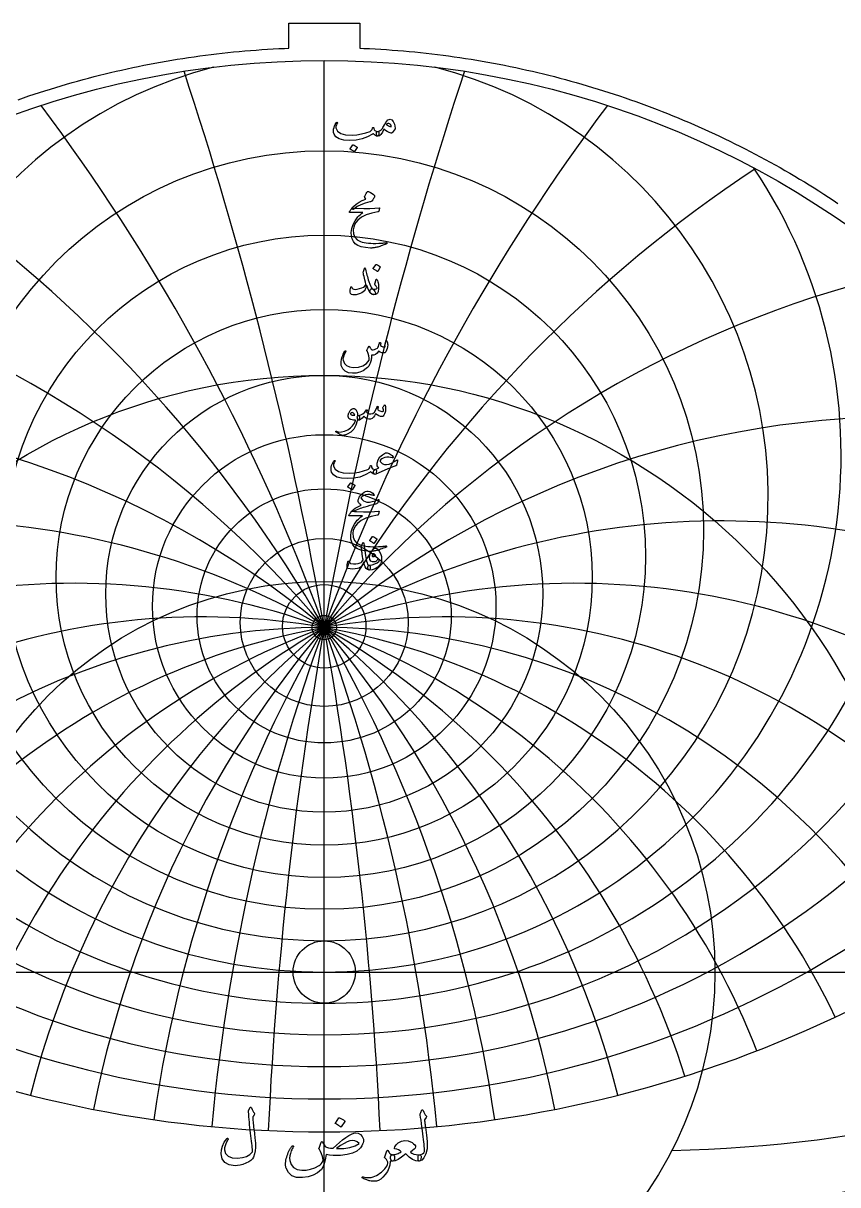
# Model space of a CAD drawing. Header units: millimetres. Extents: x -62 to 62, y -62 to 63.
# Drawn here: x -20.1 to 34.2, y -14.2 to 63.2 of the extents above; entities that cross this region are included whole.
import ezdxf

# ---------------------------------------------------------------- set-up
doc = ezdxf.new("R2010")
doc.units = ezdxf.units.MM
for name, color, linetype in [('CUT_INNER', 6, 'Continuous'), ('CUT_OUTER', 1, 'Continuous'), ('ENGRAVE', 7, 'Continuous'), ('ENGRAVE_FINE', 8, 'Continuous'), ('TEXT', 5, 'Continuous')]:
    doc.layers.add(name, color=color, linetype=linetype)

msp = doc.modelspace()

# ---------------------------------------------------------------- linework, layer by layer
at = {"layer": 'CUT_INNER'}
msp.add_circle((0, 0), 2.075, dxfattribs=at)
at = {"layer": 'CUT_OUTER'}
msp.add_lwpolyline([(-20.4003, 58.1372), (-20.0432, 58.2612), (-19.6853, 58.3831), (-19.3267, 58.5028), (-18.9674, 58.6203), (-18.6073, 58.7356), (-18.2466, 58.8486), (-17.8852, 58.9595), (-17.5231, 59.0681), (-17.1603, 59.1745), (-16.7969, 59.2787), (-16.4328, 59.3807), (-16.0682, 59.4804), (-15.7029, 59.5778), (-15.3371, 59.6731), (-14.9706, 59.7661), (-14.6036, 59.8568), (-14.2361, 59.9453), (-13.868, 60.0315), (-13.4994, 60.1154), (-13.1303, 60.1971), (-12.7606, 60.2766), (-12.3906, 60.3537), (-12.02, 60.4286), (-11.649, 60.5012), (-11.2775, 60.5716), (-10.9057, 60.6396), (-10.5334, 60.7054), (-10.1607, 60.7689), (-9.7876, 60.8301), (-9.4142, 60.889), (-9.0404, 60.9456), (-8.6663, 61), (-8.2919, 61.052), (-7.9171, 61.1017), (-7.542, 61.1491), (-7.1667, 61.1943), (-6.7911, 61.2371), (-6.4152, 61.2776), (-6.0391, 61.3158), (-5.6627, 61.3517), (-5.2862, 61.3853), (-4.9094, 61.4166), (-4.5325, 61.4456), (-4.1554, 61.4722), (-3.7781, 61.4966), (-3.4007, 61.5186), (-3.0232, 61.5383), (-2.6455, 61.5557), (-2.3625, 61.567), (-2.3625, 63.2325), (2.3625, 63.2325), (2.3625, 61.567), (2.6455, 61.5557), (3.0232, 61.5383), (3.4007, 61.5186), (3.7781, 61.4966), (4.1554, 61.4722), (4.5325, 61.4456), (4.9094, 61.4166), (5.2862, 61.3853), (5.6627, 61.3517), (6.0391, 61.3158), (6.4152, 61.2776), (6.7911, 61.2371), (7.1667, 61.1943), (7.542, 61.1491), (7.9171, 61.1017), (8.2919, 61.052), (8.6663, 61), (9.0404, 60.9456), (9.4142, 60.889), (9.7876, 60.8301), (10.1607, 60.7689), (10.5334, 60.7054), (10.9057, 60.6396), (11.2775, 60.5716), (11.649, 60.5012), (12.02, 60.4286), (12.3906, 60.3537), (12.7606, 60.2766), (13.1303, 60.1971), (13.4994, 60.1154), (13.868, 60.0315), (14.2361, 59.9453), (14.6036, 59.8568), (14.9706, 59.7661), (15.3371, 59.6731), (15.7029, 59.5778), (16.0682, 59.4804), (16.4328, 59.3807), (16.7969, 59.2787), (17.1603, 59.1745), (17.5231, 59.0681), (17.8852, 58.9595), (18.2466, 58.8486), (18.6073, 58.7356), (18.9674, 58.6203), (19.3267, 58.5028), (19.6853, 58.3831), (20.0432, 58.2612), (20.4003, 58.1372), (20.7566, 58.0109), (21.1122, 57.8824), (21.4669, 57.7518), (21.8209, 57.619), (22.174, 57.484), (22.5263, 57.3469), (22.8778, 57.2076), (23.2284, 57.0661), (23.5781, 56.9225), (23.9269, 56.7768), (24.2748, 56.6289), (24.6218, 56.4789), (24.9679, 56.3267), (25.3131, 56.1725), (25.6573, 56.0161), (26.0005, 55.8576), (26.3427, 55.697), (26.684, 55.5344), (27.0242, 55.3696), (27.3635, 55.2027), (27.7017, 55.0338), (28.0388, 54.8628), (28.3749, 54.6897), (28.71, 54.5146), (29.0439, 54.3374), (29.3768, 54.1581), (29.7085, 53.9769), (30.0392, 53.7936), (30.3687, 53.6082), (30.6971, 53.4209), (31.0243, 53.2315), (31.3503, 53.0402), (31.6752, 52.8468), (31.9988, 52.6515), (32.3213, 52.4541), (32.6425, 52.2548), (32.9625, 52.0535), (33.2813, 51.8503), (33.5988, 51.6451), (33.9151, 51.438), (34.2301, 51.2289)], dxfattribs=at)
at = {"layer": 'ENGRAVE'}
for points in [[(0, -60.75), (0, 60.75)], [(-60.75, 0), (60.75, 0)]]:
    msp.add_lwpolyline(points, dxfattribs=at)
for centre, radius in [((0, 0), 60.75), ((0, 29.4566), 25.277), ((0, 27.7028), 21.4045), ((0, 26.3088), 17.8562), ((0, 0), 39.7663), ((0, 25.2108), 14.5555), ((0, 24.3633), 11.4424), ((0, 23.7335), 8.4686), ((0, 23.2985), 5.5934), ((0, 0), 26.0306), ((0, 23.0432), 2.7813), ((0, 22.9591), 0.81)]:
    msp.add_circle(centre, radius, dxfattribs=at)
for centre, radius, start, end in [((0, 31.6594), 29.5753, 104.436571, 75.563429), ((0, 34.4386), 34.4386, 146.229962, 33.770038), ((0, 37.9809), 40.0649, 167.806282, 12.193718), ((0, 42.5685), 46.7481, 184.422486, 355.577514), ((0, 48.6482), 54.9466, 198.487195, 341.512805), ((0, 56.9678), 65.4203, 210.960954, 329.039046), ((0, -22.9591), 45.9182, 30, 150), ((0, -22.9591), 45.9182, 30, 150), ((0, 68.8773), 79.5326, 222.338487, 317.661513), ((21.3212, 79.5719), 91.4748, 271.151349, 295.481604)]:
    msp.add_arc(centre, radius, start, end, dxfattribs=at)
at = {"layer": 'ENGRAVE_FINE'}
for centre, radius, start, end in [((-260.4149, -22.9591), 264.4322, 2.685823, 18.290137), ((-260.4149, -22.9591), 264.4322, 2.685823, 18.290137), ((260.4149, -22.9591), 264.4322, 161.709863, 177.314177), ((260.4149, -22.9591), 264.4322, 161.709863, 177.314177), ((-126.1592, -22.9591), 134.2558, 5.410047, 36.950622), ((-126.1592, -22.9591), 134.2558, 5.410047, 36.950622), ((126.1592, -22.9591), 134.2558, 143.049378, 174.589953), ((126.1592, -22.9591), 134.2558, 143.049378, 174.589953), ((-79.5326, -22.9591), 91.8364, 8.213211, 56.402398), ((-79.5326, -22.9591), 91.8364, 8.213211, 56.402398), ((79.5326, -22.9591), 91.8364, 123.597602, 171.786789), ((79.5326, -22.9591), 91.8364, 123.597602, 171.786789), ((-54.7232, -22.9591), 71.436, 11.140372, 77.171494), ((-54.7232, -22.9591), 71.436, 11.140372, 77.171494), ((54.7232, -22.9591), 71.436, 102.828506, 168.859628), ((54.7232, -22.9591), 71.436, 102.828506, 168.859628), ((-38.5299, -22.9591), 59.9419, 14.244026, 99.935714), ((-38.5299, -22.9591), 59.9419, 14.244026, 99.935714), ((38.5299, -22.9591), 59.9419, 80.064286, 165.755974), ((38.5299, -22.9591), 59.9419, 80.064286, 165.755974), ((-26.5109, -22.9591), 53.0217, 17.587954, 125.482575), ((-26.5109, -22.9591), 53.0217, 17.587954, 125.482575), ((26.5109, -22.9591), 53.0217, 54.517425, 162.412046), ((26.5109, -22.9591), 53.0217, 54.517425, 162.412046), ((-16.7128, -22.9591), 48.8651, 21.252599, 138.119191), ((-16.7128, -22.9591), 48.8651, 21.252599, 138.119191), ((16.7128, -22.9591), 48.8651, 41.880809, 158.747401), ((16.7128, -22.9591), 48.8651, 41.880809, 158.747401), ((-8.0966, -22.9591), 46.6265, 25.342886, 144.580376), ((-8.0966, -22.9591), 46.6265, 25.342886, 144.580376), ((8.0966, -22.9591), 46.6265, 35.419624, 154.657114), ((8.0966, -22.9591), 46.6265, 35.419624, 154.657114), ((0, 180.323), 198.0281, 252.309853, 287.690147)]:
    msp.add_arc(centre, radius, start, end, dxfattribs=at)
at = {"layer": 'TEXT'}
for points in [[(0.8191, 56.6114), (0.8319, 56.6254), (0.8452, 56.6312), (0.8589, 56.6289), (0.873, 56.6186), (0.8838, 56.6051), (0.8874, 56.5899), (0.8838, 56.5728), (0.873, 56.5539), (0.8182, 56.4691), (0.7832, 56.3905), (0.7679, 56.3182), (0.7724, 56.2522), (0.8849, 56.0352), (1.1039, 55.8839), (1.4292, 55.7981), (1.861, 55.7779), (2.1815, 55.8015), (2.4889, 55.8507), (2.7833, 55.9254), (3.0646, 56.0258), (3.1142, 56.0552), (3.1553, 56.1004), (3.1879, 56.1612), (3.2119, 56.2378), (3.22, 56.2596), (3.2335, 56.2746), (3.2523, 56.2829), (3.2766, 56.2845), (3.2939, 56.2771), (3.3062, 56.262), (3.3136, 56.2394), (3.3161, 56.209), (3.3329, 56.134), (3.3799, 56.0779), (3.4569, 56.0406), (3.564, 56.0222), (3.6026, 56.0137), (3.6287, 55.9917), (3.6421, 55.9562), (3.643, 55.9073), (3.63, 55.8161), (3.6125, 55.751), (3.5905, 55.7119), (3.564, 55.6989), (3.4852, 55.7092), (3.4104, 55.7402), (3.3397, 55.7918), (3.273, 55.8641), (3.2674, 55.8671), (3.2577, 55.865), (3.244, 55.8581), (3.2263, 55.8462), (2.8913, 55.6576), (2.5257, 55.5228), (2.1296, 55.442), (1.703, 55.415), (1.3087, 55.442), (1.0024, 55.5228), (0.7841, 55.6576), (0.6539, 55.8462), (0.6242, 55.9515), (0.6144, 56.059), (0.6242, 56.1689), (0.6539, 56.2809), (0.6938, 56.3851), (0.7347, 56.4749), (0.7765, 56.5504), (0.8191, 56.6114)], [(4.3975, 56.8414), (4.51, 56.8014), (4.6032, 56.6887), (4.6771, 56.5032), (4.7316, 56.245), (4.7337, 56.2263), (4.7325, 56.2099), (4.7283, 56.1958), (4.7209, 56.1839), (4.5233, 55.936), (4.5096, 55.921), (4.4936, 55.9117), (4.4754, 55.9084), (4.455, 55.9108), (4.3207, 55.9567), (4.1945, 56.015), (4.0764, 56.086), (3.9664, 56.1695), (3.8777, 55.9636), (3.7805, 55.8165), (3.6747, 55.7283), (3.5604, 55.6989), (3.5476, 55.7036), (3.5344, 55.7177), (3.5207, 55.7413), (3.5065, 55.7743), (3.4847, 55.8561), (3.4769, 55.9216), (3.4829, 55.971), (3.5029, 56.0043), (3.5146, 56.0121), (3.5281, 56.0177), (3.5433, 56.0211), (3.5604, 56.0222), (3.6421, 56.0361), (3.7221, 56.0743), (3.8002, 56.1367), (3.8766, 56.2234), (3.91, 56.2737), (3.9601, 56.3563), (4.0268, 56.4713), (4.1101, 56.6186), (4.1752, 56.7161), (4.2448, 56.7857), (4.3189, 56.8274), (4.3975, 56.8414)], [(4.1388, 56.4893), (4.2062, 56.4331), (4.2825, 56.3869), (4.3679, 56.3505), (4.4622, 56.324), (4.457, 56.3947), (4.4379, 56.4525), (4.4049, 56.4971), (4.358, 56.5288), (4.3039, 56.5452), (4.2493, 56.5441), (4.1943, 56.5254), (4.1388, 56.4893)], [(1.9077, 55.1204), (1.9122, 55.1249), (1.9185, 55.1276), (1.9266, 55.1285), (1.9365, 55.1276), (2.0063, 55.0993), (2.0721, 55.0648), (2.1339, 55.0239), (2.1916, 54.9767), (2.1972, 54.9695), (2.1997, 54.9624), (2.199, 54.9552), (2.1952, 54.948), (2.0263, 54.6749), (2.02, 54.6684), (2.0119, 54.6669), (2.0021, 54.6702), (1.9904, 54.6785), (1.9803, 54.6857), (1.9643, 54.6965), (1.9426, 54.7109), (1.9149, 54.7288), (1.881, 54.7504), (1.8404, 54.7755), (1.793, 54.8043), (1.7389, 54.8366), (1.7317, 54.842), (1.7281, 54.8474), (1.7281, 54.8528), (1.7317, 54.8582)], [(3.0323, 51.3264), (2.7184, 51.2445), (2.4413, 51.1387), (2.201, 51.0091), (1.9976, 50.8558), (1.9664, 50.8322), (1.9374, 50.8189), (1.9107, 50.816), (1.8862, 50.8234), (1.8577, 50.8573), (1.8619, 50.9052), (1.899, 50.9669), (1.9688, 51.0426), (2.1339, 51.1796), (2.3236, 51.3031), (2.538, 51.4131), (2.7772, 51.5096), (2.7089, 51.6102), (2.6961, 51.6354), (2.6901, 51.6605), (2.6907, 51.6857), (2.6981, 51.7108), (2.7464, 51.8067), (2.7907, 51.886), (2.8309, 51.9486), (2.867, 51.9947), (2.8901, 52.0164), (2.9128, 52.0279), (2.935, 52.029), (2.9568, 52.0198), (3.0832, 51.9484), (3.1895, 51.8815), (3.2755, 51.8191), (3.3413, 51.7611), (3.354, 51.7425), (3.3601, 51.7189), (3.3594, 51.6904), (3.352, 51.6569), (3.3289, 51.6046), (3.2918, 51.5411), (3.2409, 51.4663), (3.176, 51.3803), (3.1589, 51.3675), (3.1293, 51.3543), (3.0871, 51.3406), (3.0323, 51.3264)], [(2.1844, 50.9097), (2.6454, 50.8935), (3.044, 50.8917), (3.3801, 50.9043), (3.6538, 50.9312), (3.6622, 50.9322), (3.6695, 50.9317), (3.6757, 50.9295), (3.6808, 50.9258), (3.6845, 50.9208), (3.6866, 50.9146), (3.6872, 50.9073), (3.6862, 50.8989), (3.6791, 50.8661), (3.6722, 50.836), (3.6656, 50.8086), (3.6592, 50.7839), (3.653, 50.7619), (3.6471, 50.7426), (3.6414, 50.726), (3.6359, 50.7121), (3.6242, 50.6898), (3.6107, 50.6734), (3.5954, 50.6629), (3.5784, 50.6582), (3.1634, 50.5829), (2.8023, 50.4651), (2.4952, 50.3045), (2.2419, 50.1013), (2.1139, 49.9551), (2.0209, 49.8004), (1.963, 49.6372), (1.9401, 49.4654), (1.9621, 49.1957), (2.0497, 48.9759), (2.2028, 48.8059), (2.4215, 48.6858), (2.5349, 48.6494), (2.6595, 48.6193), (2.7954, 48.5955), (2.9425, 48.578), (3.1005, 48.5665), (3.2694, 48.5609), (3.449, 48.5611), (3.6394, 48.5672), (3.7071, 48.571), (3.7737, 48.5753), (3.8392, 48.58), (3.9035, 48.5852), (3.9663, 48.5908), (4.027, 48.5968), (4.0857, 48.6033), (4.1424, 48.6103), (4.1597, 48.6112), (4.1721, 48.6067), (4.1795, 48.5968), (4.182, 48.5816), (4.1806, 48.5638), (4.1766, 48.5501), (4.1698, 48.5405), (4.1604, 48.5349), (4.0589, 48.492), (3.9628, 48.4531), (3.8721, 48.4183), (3.7868, 48.3876), (3.707, 48.3606), (3.6332, 48.3373), (3.5651, 48.3175), (3.5029, 48.3013), (3.4444, 48.2894), (3.3875, 48.2789), (3.3322, 48.2697), (3.2784, 48.2618), (3.2259, 48.2557), (3.1746, 48.2519), (3.1245, 48.2504), (3.0754, 48.251), (2.7404, 48.2771), (2.461, 48.3337), (2.2374, 48.4208), (2.0694, 48.5384), (1.9461, 48.6855), (1.8601, 48.8573), (1.8114, 49.0538), (1.8, 49.275), (1.8352, 49.5494), (1.9194, 49.8157), (2.0526, 50.0739), (2.2347, 50.324), (2.3059, 50.3997), (2.3865, 50.4722), (2.4765, 50.5416), (2.576, 50.6079), (1.7066, 50.6151), (1.6857, 50.624), (1.6769, 50.6402), (1.6803, 50.6636), (1.6958, 50.6941), (1.725, 50.7386), (1.7515, 50.7785), (1.7753, 50.814), (1.7964, 50.845), (1.8148, 50.8713), (1.8305, 50.8926), (1.8435, 50.909), (1.8539, 50.9204), (1.8772, 50.9225), (1.9401, 50.9213), (2.0425, 50.9171), (2.1844, 50.9097)], [(2.7538, 46.8332), (2.7745, 46.739), (2.7969, 46.6432), (2.8212, 46.5459), (2.8472, 46.4469), (2.8751, 46.346), (2.9047, 46.2426), (2.9362, 46.1367), (2.9694, 46.0284), (3.0365, 45.8335), (3.0978, 45.6871), (3.1533, 45.5892), (3.2029, 45.5398), (3.2463, 45.5104), (3.2901, 45.4688), (3.3343, 45.4152), (3.379, 45.3494), (3.4212, 45.2679), (3.4329, 45.2066), (3.414, 45.1655), (3.3646, 45.1446), (3.205, 45.1607), (3.0637, 45.2667), (2.9409, 45.4625), (2.8365, 45.7482), (2.8342, 45.7529), (2.8311, 45.7562), (2.827, 45.7583), (2.8221, 45.7589), (2.8185, 45.7583), (2.8149, 45.7562), (2.8113, 45.7529), (2.8077, 45.7482), (2.7976, 45.7019), (2.7853, 45.653), (2.7707, 45.6013), (2.7538, 45.547), (2.7354, 45.4955), (2.7161, 45.4527), (2.6959, 45.4183), (2.6748, 45.3925), (2.5989, 45.3262), (2.5041, 45.2676), (2.3905, 45.2167), (2.258, 45.1733), (2.1233, 45.1412), (2.0065, 45.1275), (1.9077, 45.1322), (1.8269, 45.1554), (1.7577, 45.2133), (1.7263, 45.3152), (1.7326, 45.4612), (1.7766, 45.6512), (1.7809, 45.6574), (1.7865, 45.6619), (1.7935, 45.6646), (1.8018, 45.6655), (1.8116, 45.6644), (1.8197, 45.661), (1.826, 45.6554), (1.8305, 45.6476), (1.8476, 45.6078), (1.8664, 45.5748), (1.8871, 45.5485), (1.9095, 45.529), (1.9796, 45.503), (2.0748, 45.4967), (2.1952, 45.5101), (2.3407, 45.5434), (2.4958, 45.5932), (2.6164, 45.6494), (2.7024, 45.7118), (2.7538, 45.7805), (2.7624, 45.8501), (2.7484, 45.9691), (2.7121, 46.1375), (2.6532, 46.3553), (2.6249, 46.4701), (2.6083, 46.5628), (2.6034, 46.6335), (2.6101, 46.6823), (2.6784, 46.8763), (2.6858, 46.8967), (2.6937, 46.9113), (2.702, 46.9201), (2.7107, 46.923), (2.7215, 46.9174), (2.7323, 46.9005), (2.7431, 46.8725), (2.7538, 46.8332)], [(3.4472, 47.1421), (3.4517, 47.1466), (3.458, 47.1493), (3.4661, 47.1502), (3.476, 47.1493), (3.5458, 47.121), (3.6116, 47.0865), (3.6734, 47.0456), (3.7311, 46.9984), (3.7367, 46.9912), (3.7391, 46.9841), (3.7385, 46.9769), (3.7347, 46.9697), (3.5658, 46.6966), (3.5595, 46.6901), (3.5514, 46.6886), (3.5415, 46.6919), (3.5299, 46.7002), (3.5198, 46.7074), (3.5038, 46.7182), (3.482, 46.7326), (3.4544, 46.7505), (3.4205, 46.7721), (3.3799, 46.7972), (3.3325, 46.826), (3.2784, 46.8583), (3.2712, 46.8637), (3.2676, 46.8691), (3.2676, 46.8745), (3.2712, 46.8799)], [(3.4796, 45.6727), (3.4585, 45.708), (3.4383, 45.7383), (3.4189, 45.7637), (3.4005, 45.7841), (3.3873, 45.8016), (3.3799, 45.8218), (3.3783, 45.8447), (3.3826, 45.8703), (3.458, 46.1434), (3.4686, 46.1672), (3.4823, 46.1739), (3.4991, 46.1636), (3.5191, 46.1362), (3.5492, 46.078), (3.5748, 46.0077), (3.5959, 45.9253), (3.6125, 45.8308), (3.6222, 45.7401), (3.626, 45.6512), (3.624, 45.564), (3.6161, 45.4787), (3.6033, 45.4044), (3.5865, 45.3395), (3.5656, 45.284), (3.5406, 45.238), (3.5099, 45.2039), (3.4679, 45.1769), (3.4147, 45.1572), (3.3502, 45.1446), (3.2842, 45.1421), (3.2227, 45.1527), (3.1657, 45.1762), (3.1131, 45.2128), (3.0725, 45.2593), (3.0511, 45.3125), (3.0491, 45.3725), (3.0664, 45.4392), (3.094, 45.4937), (3.1266, 45.5281), (3.1641, 45.5423), (3.2065, 45.5362), (3.3044, 45.5126), (3.3898, 45.5101), (3.4625, 45.5288), (3.5227, 45.5685), (3.524, 45.5791), (3.5173, 45.6), (3.5025, 45.6312), (3.4796, 45.6727)], [(4.0993, 42.0357), (4.1056, 42.0514), (4.1137, 42.0627), (4.1236, 42.0694), (4.1352, 42.0716), (4.1503, 42.0699), (4.1631, 42.0645), (4.1736, 42.0555), (4.182, 42.0429), (4.2024, 41.998), (4.217, 41.9423), (4.2257, 41.8758), (4.2287, 41.7986), (4.2208, 41.6724), (4.1972, 41.5525), (4.1579, 41.4389), (4.1029, 41.3315), (4.084, 41.3057), (4.0634, 41.2857), (4.0409, 41.2716), (4.0167, 41.2633), (3.9289, 41.2577), (3.8344, 41.2732), (3.7331, 41.3098), (3.6251, 41.3675), (3.5341, 41.2428), (3.4266, 41.16), (3.3024, 41.1189), (3.1616, 41.1196), (3.157, 41.0438), (3.1504, 40.9709), (3.1417, 40.901), (3.1311, 40.8339), (3.1184, 40.7694), (3.1037, 40.7069), (3.087, 40.6463), (3.0682, 40.5878), (3.0246, 40.4823), (2.9658, 40.3849), (2.8917, 40.2955), (2.8023, 40.2142), (2.5933, 40.075), (2.3721, 39.9771), (2.1388, 39.9205), (1.8934, 39.9052), (1.617, 39.9427), (1.3985, 40.0409), (1.2379, 40.1996), (1.1353, 40.419), (1.1214, 40.498), (1.1191, 40.5914), (1.1286, 40.6992), (1.1497, 40.8214), (1.1836, 40.9552), (1.2314, 41.0944), (1.2932, 41.239), (1.3688, 41.389), (1.3749, 41.3985), (1.3823, 41.4052), (1.3911, 41.4092), (1.4012, 41.4106), (1.4113, 41.4097), (1.42, 41.407), (1.4274, 41.4025), (1.4335, 41.3962), (1.4375, 41.387), (1.4389, 41.3774), (1.4375, 41.3672), (1.4335, 41.3567), (1.3374, 41.1571), (1.2754, 40.9929), (1.2476, 40.8643), (1.2539, 40.7711), (1.3446, 40.5656), (1.4874, 40.4163), (1.6823, 40.3231), (1.9293, 40.2861), (2.2747, 40.3081), (2.567, 40.3956), (2.8064, 40.5488), (2.9928, 40.7675), (2.9921, 40.9116), (2.9685, 41.0639), (2.922, 41.2242), (2.8526, 41.3926), (2.8439, 41.4097), (2.8392, 41.425), (2.8385, 41.4384), (2.8419, 41.4501), (2.8612, 41.4902), (2.8796, 41.5278), (2.8971, 41.5629), (2.9137, 41.5956), (2.9294, 41.6254), (2.9443, 41.6517), (2.9582, 41.6748), (2.9712, 41.6944), (2.9786, 41.7027), (2.9865, 41.7061), (2.9948, 41.7045), (3.0035, 41.698), (3.008, 41.6931), (3.0143, 41.6854), (3.0224, 41.6751), (3.0323, 41.6621), (3.0435, 41.6464), (3.0556, 41.6279), (3.0687, 41.6068), (3.0826, 41.583), (3.1109, 41.5372), (3.1347, 41.504), (3.154, 41.4833), (3.1688, 41.4753), (3.2622, 41.4674), (3.3556, 41.4833), (3.449, 41.5231), (3.5424, 41.5866), (3.5764, 41.6288), (3.6098, 41.698), (3.6428, 41.7941), (3.6754, 41.9172), (3.6785, 41.9288), (3.6844, 41.9387), (3.6929, 41.9468), (3.7041, 41.9531), (3.7147, 41.9571), (3.7248, 41.9585), (3.7344, 41.9571), (3.7436, 41.9531), (3.7573, 41.9306), (3.7625, 41.8884), (3.7591, 41.8264), (3.7472, 41.7447), (3.8198, 41.7002), (3.8972, 41.6711), (3.9796, 41.6571), (4.067, 41.6585), (4.0659, 41.6848), (4.0625, 41.7061), (4.0569, 41.7225), (4.049, 41.7339), (4.04, 41.7447), (4.0346, 41.7555), (4.0329, 41.7663), (4.0346, 41.777)], [(2.2006, 36.7315), (2.1163, 36.4357), (1.9751, 36.1881), (1.7768, 35.9884), (1.5215, 35.8369), (1.4858, 35.8215), (1.4506, 35.8077), (1.4158, 35.7955), (1.3814, 35.7848), (1.3477, 35.7759), (1.3149, 35.7691), (1.2831, 35.7642), (1.2521, 35.7614), (1.1748, 35.7724), (1.0724, 35.8126), (0.9449, 35.882), (0.7922, 35.9806), (0.7758, 35.9947), (0.7662, 36.0084), (0.7632, 36.0217), (0.7671, 36.0345), (0.7756, 36.0444), (0.7868, 36.0489), (0.8007, 36.048), (0.8173, 36.0417), (0.9761, 35.9902), (1.1542, 35.9905), (1.3515, 36.0423), (1.5682, 36.1459), (1.7452, 36.266), (1.8916, 36.4072), (2.0074, 36.5696), (2.0928, 36.753), (2.0921, 36.7595), (2.0901, 36.7647), (2.0867, 36.7685), (2.082, 36.771), (1.9583, 36.7782), (1.853, 36.7925), (1.7661, 36.8141), (1.6976, 36.8428), (1.6446, 36.8873), (1.6113, 36.9488), (1.5979, 37.0274), (1.6042, 37.1231), (1.6062, 37.1358), (1.6087, 37.1487), (1.6116, 37.1618), (1.6149, 37.1752), (1.6188, 37.189), (1.623, 37.2035), (1.6277, 37.2186), (1.6329, 37.2345), (1.6751, 37.3371), (1.7263, 37.4222), (1.7865, 37.4898), (1.8557, 37.5398), (1.9264, 37.5672), (1.9913, 37.5668), (2.0503, 37.5385), (2.1036, 37.4824), (2.15, 37.4042), (2.1853, 37.3135), (2.2093, 37.2102), (2.2221, 37.0943), (2.2292, 37.0945), (2.236, 37.0948), (2.2427, 37.0954), (2.2491, 37.0961), (2.2555, 37.0969), (2.2621, 37.0975), (2.2689, 37.0978), (2.276, 37.0979), (2.3003, 37.0928), (2.3191, 37.0773), (2.3326, 37.0515), (2.3407, 37.0153), (2.344, 36.9756), (2.3434, 36.9354), (2.3387, 36.8947), (2.3299, 36.8536), (2.3184, 36.8175), (2.3056, 36.7917), (2.2915, 36.7762), (2.276, 36.771), (2.2077, 36.771), (2.2073, 36.7645), (2.2059, 36.7557), (2.2037, 36.7447), (2.2006, 36.7315)], [(2.0281, 37.1339), (1.9904, 37.1997), (1.9491, 37.2461), (1.9042, 37.2733), (1.8557, 37.2812), (1.8267, 37.2735), (1.8009, 37.2614), (1.7782, 37.2448), (1.7586, 37.2237), (1.7524, 37.2125), (1.7515, 37.2003), (1.756, 37.1873), (1.7658, 37.1734), (1.8029, 37.1408), (1.8565, 37.1186), (1.9268, 37.1067), (2.0137, 37.1051), (2.0227, 37.1069), (2.0281, 37.1123), (2.0299, 37.1213), (2.0281, 37.1339)], [(4.0149, 37.7949), (4.0227, 37.8003), (4.032, 37.7985), (4.0425, 37.7895), (4.0544, 37.7734), (4.0672, 37.746), (4.0769, 37.7069), (4.0834, 37.6562), (4.0867, 37.5937), (4.0879, 37.5228), (4.084, 37.4536), (4.0753, 37.3863), (4.0616, 37.3207), (4.0216, 37.1931), (3.9772, 37.1015), (3.9282, 37.0458), (3.8748, 37.0261), (3.7484, 37.0335), (3.6314, 37.0665), (3.5238, 37.1251), (3.4257, 37.2093), (3.3583, 37.0766), (3.2784, 36.9731), (3.1859, 36.8988), (3.0808, 36.8536), (2.9705, 36.8437), (2.8589, 36.8716), (2.746, 36.9372), (2.6317, 37.0404), (2.5392, 36.9226), (2.4485, 36.8384), (2.3595, 36.7878), (2.2724, 36.771), (2.2549, 36.7809), (2.2383, 36.8105), (2.2226, 36.8599), (2.2077, 36.9291), (2.2024, 36.9973), (2.2113, 37.0476), (2.2347, 37.08), (2.2724, 37.0943), (2.4381, 37.1318), (2.5832, 37.2048), (2.7076, 37.3133), (2.8113, 37.4572), (2.8169, 37.4651), (2.823, 37.4707), (2.8295, 37.474), (2.8365, 37.4752), (2.845, 37.4743), (2.8526, 37.4716), (2.8594, 37.4671), (2.8652, 37.4608), (2.8686, 37.4415), (2.8607, 37.4087), (2.8416, 37.3624), (2.8113, 37.3027), (2.8511, 37.2567), (2.9128, 37.2228), (2.9966, 37.201), (3.1023, 37.1913), (3.2341, 37.219), (3.3493, 37.309), (3.4479, 37.4615), (3.5299, 37.6764), (3.5339, 37.6874), (3.5389, 37.6952), (3.5447, 37.6999), (3.5514, 37.7015), (3.5615, 37.7006), (3.5703, 37.6979), (3.5777, 37.6934), (3.5838, 37.6871), (3.5883, 37.6782), (3.5909, 37.6692), (3.5918, 37.6602), (3.5909, 37.6512), (3.555, 37.5003), (3.597, 37.463), (3.6475, 37.4303), (3.7066, 37.402), (3.7742, 37.3782), (3.84, 37.3627), (3.89, 37.3593), (3.9244, 37.3681), (3.943, 37.3889), (3.9491, 37.4208), (3.9457, 37.4662), (3.9329, 37.525), (3.9107, 37.5973), (3.9145, 37.6178), (3.9332, 37.6575), (3.9666, 37.7166), (4.0149, 37.7949)], [(0.6611, 34.0799), (0.6739, 34.0938), (0.6871, 34.0997), (0.7008, 34.0974), (0.715, 34.0871), (0.7257, 34.0736), (0.7293, 34.0584), (0.7257, 34.0413), (0.715, 34.0224), (0.6602, 33.9376), (0.6251, 33.859), (0.6099, 33.7867), (0.6144, 33.7207), (0.7269, 33.5037), (0.9458, 33.3524), (1.2712, 33.2666), (1.703, 33.2464), (2.0234, 33.27), (2.3308, 33.3192), (2.6252, 33.3939), (2.9065, 33.4943), (2.9562, 33.5237), (2.9972, 33.5689), (3.0298, 33.6297), (3.0538, 33.7063), (3.0619, 33.7281), (3.0754, 33.7431), (3.0942, 33.7514), (3.1185, 33.753), (3.1358, 33.7456), (3.1481, 33.7305), (3.1556, 33.7079), (3.158, 33.6775), (3.1749, 33.6025), (3.2218, 33.5464), (3.2988, 33.5091), (3.4059, 33.4907), (3.4445, 33.4822), (3.4706, 33.4602), (3.4841, 33.4247), (3.485, 33.3757), (3.4719, 33.2846), (3.4544, 33.2195), (3.4324, 33.1804), (3.4059, 33.1674), (3.3271, 33.1777), (3.2523, 33.2087), (3.1816, 33.2603), (3.1149, 33.3326), (3.1093, 33.3356), (3.0996, 33.3335), (3.0859, 33.3266), (3.0682, 33.3147), (2.7332, 33.1261), (2.3676, 32.9913), (1.9715, 32.9105), (1.5449, 32.8835), (1.1506, 32.9105), (0.8443, 32.9913), (0.626, 33.1261), (0.4958, 33.3147), (0.4662, 33.42), (0.4563, 33.5275), (0.4662, 33.6373), (0.4958, 33.7494), (0.5358, 33.8536), (0.5766, 33.9434), (0.6184, 34.0188), (0.6611, 34.0799)], [(4.8897, 34.0691), (4.8179, 33.7817), (4.8098, 33.7678), (4.7963, 33.7548), (4.7774, 33.7427), (4.7532, 33.7314), (4.6994, 33.7125), (4.6423, 33.6915), (4.5818, 33.6684), (4.5179, 33.6434), (4.4506, 33.6166), (4.38, 33.5882), (4.306, 33.5582), (4.2287, 33.5266), (3.4023, 33.1674), (3.3646, 33.1757), (3.3341, 33.2006), (3.3107, 33.2421), (3.2945, 33.3003), (3.2918, 33.3621), (3.3089, 33.4144), (3.3457, 33.4573), (3.4023, 33.4907), (3.4094, 33.494), (3.4234, 33.5001), (3.4444, 33.5092), (3.4724, 33.5213), (3.5071, 33.536), (3.5483, 33.5531), (3.596, 33.5728), (3.6502, 33.5949), (3.5804, 33.6665), (3.5362, 33.7449), (3.5175, 33.83), (3.5245, 33.9218), (3.5936, 34.1403), (3.7113, 34.3251), (3.8775, 34.4763), (4.0921, 34.5937), (4.1391, 34.6047), (4.1936, 34.6018), (4.2558, 34.5849), (4.3257, 34.5542), (4.3982, 34.5122), (4.4649, 34.4652), (4.5257, 34.4134), (4.5807, 34.3566), (4.5962, 34.3357), (4.6032, 34.3161), (4.6016, 34.298), (4.5915, 34.2811), (4.5763, 34.2681), (4.5592, 34.2614), (4.5403, 34.2609), (4.5197, 34.2667), (4.4121, 34.3007), (4.2978, 34.3161), (4.1768, 34.3132), (4.049, 34.2919), (3.9334, 34.2573), (3.8415, 34.2111), (3.7735, 34.1531), (3.7293, 34.0835), (3.7248, 34.0525), (3.7365, 34.0171), (3.7643, 33.9771), (3.8083, 33.9326), (3.8586, 33.8922), (3.9089, 33.8608), (3.9592, 33.8383), (4.0095, 33.8248), (4.1602, 33.821), (4.3212, 33.8527), (4.4925, 33.9198), (4.6742, 34.0224), (4.6937, 34.0348), (4.7128, 34.0467), (4.7314, 34.0581), (4.7496, 34.0691), (4.7671, 34.0795), (4.7837, 34.0889), (4.7995, 34.0974), (4.8143, 34.1051), (4.8554, 34.1244), (4.8816, 34.1248), (4.8931, 34.1064), (4.8897, 34.0691)], [(1.7497, 32.5889), (1.7542, 32.5934), (1.7604, 32.5961), (1.7685, 32.597), (1.7784, 32.5961), (1.8482, 32.5678), (1.914, 32.5333), (1.9758, 32.4924), (2.0335, 32.4452), (2.0391, 32.438), (2.0416, 32.4309), (2.0409, 32.4237), (2.0371, 32.4165), (1.8682, 32.1434), (1.8619, 32.1369), (1.8539, 32.1354), (1.844, 32.1387), (1.8323, 32.147), (1.8222, 32.1542), (1.8063, 32.165), (1.7845, 32.1794), (1.7569, 32.1973), (1.7229, 32.2189), (1.6823, 32.244), (1.6349, 32.2728), (1.5808, 32.3051), (1.5736, 32.3105), (1.57, 32.3159), (1.57, 32.3213), (1.5736, 32.3267)], [(3.6448, 31.4811), (3.6478, 31.4557), (3.6314, 31.4083), (3.5957, 31.3389), (3.5406, 31.2476), (3.529, 31.2327), (3.5155, 31.2206), (3.5002, 31.2112), (3.4832, 31.2044), (3.2532, 31.1411), (3.0484, 31.0841), (2.8688, 31.0333), (2.7143, 30.9889), (2.585, 30.9509), (2.4808, 30.9197), (2.4017, 30.8952), (2.3479, 30.8775), (1.9131, 30.6835), (1.8826, 30.6812), (1.8592, 30.6853), (1.8431, 30.6956), (1.8341, 30.7122), (1.8339, 30.7183), (1.8368, 30.7257), (1.8429, 30.7345), (1.8521, 30.7446), (1.9405, 30.8277), (2.073, 30.9152), (2.2495, 31.0073), (2.47, 31.1038), (2.4101, 31.155), (2.3595, 31.2044), (2.3184, 31.252), (2.2868, 31.2979), (2.2672, 31.3479), (2.2625, 31.4083), (2.2726, 31.4791), (2.2976, 31.5601), (2.338, 31.6446), (2.3946, 31.729), (2.4673, 31.8134), (2.5562, 31.8978), (2.653, 31.9708), (2.7458, 32.0209), (2.8344, 32.0481), (2.9191, 32.0523), (3.0338, 32.0292), (3.1374, 31.9814), (3.2297, 31.9088), (3.3107, 31.8116), (3.3179, 31.7995), (3.3215, 31.7883), (3.3215, 31.7779), (3.3179, 31.7685), (3.31, 31.7597), (3.3008, 31.755), (3.2903, 31.7544), (3.2784, 31.7577), (3.2255, 31.7746), (3.1746, 31.7892), (3.1258, 31.8015), (3.079, 31.8116), (3.0344, 31.8192), (2.9923, 31.8242), (2.9527, 31.8264), (2.9155, 31.826), (2.7608, 31.8078), (2.6308, 31.764), (2.5255, 31.6946), (2.4449, 31.5996), (2.5306, 31.4867), (2.6263, 31.4029), (2.7318, 31.3484), (2.8472, 31.323), (3.019, 31.3212), (3.2038, 31.3482), (3.4017, 31.4038), (3.6125, 31.4883), (3.6213, 31.4905), (3.6296, 31.4901), (3.6374, 31.4869), (3.6448, 31.4811)], [(2.1538, 30.6943), (2.6148, 30.6781), (3.0134, 30.6763), (3.3496, 30.6889), (3.6233, 30.7158), (3.6317, 30.7168), (3.639, 30.7163), (3.6452, 30.7141), (3.6502, 30.7104), (3.6539, 30.7054), (3.6561, 30.6992), (3.6566, 30.6919), (3.6556, 30.6835), (3.6485, 30.6507), (3.6417, 30.6206), (3.6351, 30.5932), (3.6287, 30.5685), (3.6225, 30.5465), (3.6165, 30.5272), (3.6108, 30.5106), (3.6053, 30.4967), (3.5936, 30.4744), (3.5802, 30.458), (3.5649, 30.4475), (3.5478, 30.4428), (3.1329, 30.3676), (2.7718, 30.2497), (2.4646, 30.0891), (2.2113, 29.8859), (2.0833, 29.7397), (1.9904, 29.585), (1.9324, 29.4218), (1.9095, 29.25), (1.9315, 28.9803), (2.0191, 28.7605), (2.1723, 28.5905), (2.391, 28.4704), (2.5044, 28.434), (2.629, 28.4039), (2.7648, 28.3801), (2.9119, 28.3626), (3.07, 28.3511), (3.2389, 28.3455), (3.4185, 28.3457), (3.6089, 28.3518), (3.6766, 28.3556), (3.7432, 28.3599), (3.8086, 28.3646), (3.873, 28.3698), (3.9357, 28.3754), (3.9965, 28.3814), (4.0552, 28.388), (4.1119, 28.3949), (4.1292, 28.3958), (4.1415, 28.3913), (4.1489, 28.3814), (4.1514, 28.3662), (4.1501, 28.3484), (4.146, 28.3347), (4.1393, 28.3251), (4.1299, 28.3195), (4.0284, 28.2766), (3.9323, 28.2377), (3.8415, 28.2029), (3.7562, 28.1722), (3.6765, 28.1452), (3.6026, 28.1219), (3.5346, 28.1021), (3.4724, 28.0859), (3.4139, 28.074), (3.357, 28.0635), (3.3016, 28.0543), (3.2478, 28.0464), (3.1954, 28.0404), (3.1441, 28.0365), (3.0939, 28.035), (3.0448, 28.0356), (2.7098, 28.0617), (2.4305, 28.1183), (2.2068, 28.2054), (2.0389, 28.3231), (1.9156, 28.4701), (1.8296, 28.6419), (1.7809, 28.8384), (1.7694, 29.0596), (1.8047, 29.334), (1.8889, 29.6003), (2.022, 29.8585), (2.2041, 30.1087), (2.2753, 30.1843), (2.3559, 30.2569), (2.446, 30.3262), (2.5455, 30.3925), (1.676, 30.3997), (1.6551, 30.4086), (1.6464, 30.4248), (1.6497, 30.4482), (1.6652, 30.4787), (1.6944, 30.5232), (1.7209, 30.5631), (1.7447, 30.5986), (1.7658, 30.6296), (1.7842, 30.6559), (1.8, 30.6772), (1.813, 30.6936), (1.8233, 30.7051), (1.8467, 30.7071), (1.9095, 30.7059), (2.0119, 30.7017), (2.1538, 30.6943)], [(3.2119, 29.0173), (3.2164, 29.0218), (3.2227, 29.0245), (3.2308, 29.0254), (3.2407, 29.0245), (3.3105, 28.9962), (3.3763, 28.9616), (3.438, 28.9207), (3.4957, 28.8736), (3.5014, 28.8664), (3.5038, 28.8592), (3.5031, 28.852), (3.4993, 28.8448), (3.3305, 28.5718), (3.3242, 28.5653), (3.3161, 28.5637), (3.3062, 28.5671), (3.2945, 28.5754), (3.2844, 28.5826), (3.2685, 28.5933), (3.2467, 28.6077), (3.2191, 28.6257), (3.1852, 28.6472), (3.1445, 28.6724), (3.0972, 28.7011), (3.0431, 28.7335), (3.0359, 28.7389), (3.0323, 28.7442), (3.0323, 28.7496), (3.0359, 28.755)], [(2.9892, 27.1131), (3.0152, 27.1006), (3.0359, 27.0808), (3.0511, 27.0539), (3.061, 27.0197), (3.0675, 26.9775), (3.0691, 26.9371), (3.0657, 26.8985), (3.0574, 26.8616), (3.0451, 26.8302), (3.0296, 26.8078), (3.0109, 26.7943), (2.9892, 26.7898), (2.8816, 26.8197), (2.7925, 26.8949), (2.7217, 27.0155), (2.6694, 27.1814), (2.6627, 27.21), (2.6568, 27.2348), (2.6519, 27.2558), (2.6479, 27.273), (2.6447, 27.2864), (2.6425, 27.2959), (2.6411, 27.3016), (2.6407, 27.3036), (2.6353, 27.3141), (2.6299, 27.317), (2.6245, 27.3123), (2.6191, 27.3), (2.558, 27.1621), (2.4898, 27.0539), (2.4143, 26.9753), (2.3317, 26.9263), (2.2118, 26.8886), (2.0712, 26.8652), (1.91, 26.8563), (1.7281, 26.8616), (1.6066, 26.8991), (1.5404, 26.9901), (1.5294, 27.1345), (1.5736, 27.3323), (1.5837, 27.3561), (1.5961, 27.3736), (1.6107, 27.3848), (1.6275, 27.3898), (1.6441, 27.3882), (1.6581, 27.3799), (1.6693, 27.3649), (1.6778, 27.3431), (1.696, 27.2966), (1.7182, 27.2613), (1.7445, 27.2373), (1.7748, 27.2245), (1.9448, 27.1985), (2.1062, 27.1958), (2.2592, 27.2164), (2.4035, 27.2604), (2.4662, 27.2932), (2.5176, 27.3377), (2.5578, 27.3938), (2.5868, 27.4616), (2.585, 27.4937), (2.576, 27.5685), (2.5598, 27.686), (2.5365, 27.8461), (2.5246, 27.9317), (2.514, 28.0091), (2.5048, 28.0781), (2.497, 28.1389), (2.4902, 28.1908), (2.4844, 28.2336), (2.4794, 28.2672), (2.4754, 28.2916), (2.472, 28.3288), (2.4727, 28.3616), (2.4774, 28.3899), (2.4862, 28.4137), (2.5001, 28.4432), (2.5131, 28.4707), (2.5252, 28.4962), (2.5365, 28.5197), (2.5466, 28.5411), (2.5553, 28.5606), (2.5627, 28.578), (2.5688, 28.5933), (2.5751, 28.6057), (2.5832, 28.614), (2.5931, 28.6183), (2.6047, 28.6185), (2.6175, 28.6136), (2.6272, 28.6059), (2.6337, 28.5956), (2.6371, 28.5826), (2.659, 28.3988), (2.6815, 28.2246), (2.7048, 28.0602), (2.7287, 27.9053), (2.7531, 27.7602), (2.7776, 27.6247), (2.8025, 27.4988), (2.8275, 27.3826), (2.8578, 27.2741), (2.8949, 27.1931), (2.9386, 27.1394), (2.9892, 27.1131)], [(3.4023, 28.2592), (3.427, 28.2556), (3.4544, 28.2449), (3.4845, 28.2269), (3.5173, 28.2017), (3.6576, 28.0522), (3.7553, 27.8838), (3.8103, 27.6965), (3.8227, 27.4904), (3.8117, 27.383), (3.7894, 27.2874), (3.756, 27.2034), (3.7113, 27.1311), (3.5665, 26.9818), (3.3978, 26.8751), (3.2054, 26.8111), (2.9892, 26.7898), (2.9674, 26.795), (2.9487, 26.8104), (2.9332, 26.8363), (2.9209, 26.8724), (2.9163, 26.8924), (2.9133, 26.9128), (2.9118, 26.9337), (2.9119, 26.9551), (2.9132, 26.9762), (2.9151, 26.9964), (2.9176, 27.0157), (2.9209, 27.0341), (2.9306, 27.066), (2.9452, 27.0898), (2.9647, 27.1055), (2.9892, 27.1131), (3.1998, 27.1414), (3.3826, 27.194), (3.5375, 27.2708), (3.6646, 27.3718), (3.6585, 27.4223), (3.6511, 27.4625), (3.6424, 27.4924), (3.6323, 27.5119), (3.6201, 27.5288), (3.6089, 27.5398), (3.5986, 27.5449), (3.5891, 27.5443), (3.5826, 27.542), (3.5775, 27.5389), (3.5737, 27.5348), (3.5712, 27.5299), (3.5366, 27.4589), (3.4939, 27.4042), (3.4432, 27.3655), (3.3844, 27.3431), (3.2135, 27.3298), (3.096, 27.3763), (3.032, 27.4825), (3.0215, 27.6485), (3.0359, 27.7437), (3.0646, 27.8425), (3.1077, 27.9449), (3.1652, 28.0508), (3.2258, 28.142), (3.2856, 28.2071), (3.3444, 28.2462), (3.4023, 28.2592)], [(3.2838, 27.8712), (3.2481, 27.8611), (3.22, 27.8344), (3.1996, 27.791), (3.1868, 27.7311), (3.187, 27.7217), (3.1877, 27.7149), (3.1888, 27.7109), (3.1904, 27.7095), (3.2265, 27.7008), (3.2631, 27.6961), (3.3002, 27.6954), (3.3377, 27.6988), (3.3707, 27.7057), (3.3978, 27.7158), (3.4192, 27.7291), (3.4347, 27.7455), (3.3942, 27.8032), (3.3556, 27.8434), (3.3188, 27.866), (3.2838, 27.8712)], [(-4.946, -9.0408), (-4.9376, -9.0261), (-4.9268, -9.0156), (-4.9137, -9.0093), (-4.8981, -9.0072), (-4.8825, -9.0099), (-4.8694, -9.018), (-4.8586, -9.0315), (-4.8502, -9.0504), (-4.8056, -9.1602), (-4.758, -9.2551), (-4.7074, -9.3351), (-4.6538, -9.4), (-4.6379, -9.4234), (-4.6334, -9.4503), (-4.6403, -9.4809), (-4.6586, -9.515), (-4.6703, -9.5315), (-4.6813, -9.5473), (-4.6918, -9.5626), (-4.7017, -9.5773), (-4.711, -9.5911), (-4.7197, -9.6036), (-4.7277, -9.615), (-4.7352, -9.6252), (-4.7478, -9.6438), (-4.7568, -9.6659), (-4.7622, -9.6917), (-4.764, -9.721), (-4.7583, -9.8038), (-4.7508, -9.894), (-4.7415, -9.9918), (-4.7304, -10.097), (-4.7179, -10.2098), (-4.7041, -10.33), (-4.6891, -10.4577), (-4.673, -10.5928), (-4.6548, -10.7277), (-4.6388, -10.8545), (-4.6249, -10.9732), (-4.6131, -11.0838), (-4.6031, -11.1867), (-4.5945, -11.282), (-4.5875, -11.3699), (-4.5819, -11.4503), (-4.5757, -11.6883), (-4.5951, -11.9138), (-4.6403, -12.1266), (-4.7113, -12.3269), (-4.7804, -12.4446), (-4.8873, -12.5533), (-5.0319, -12.653), (-5.2143, -12.7437), (-5.4119, -12.8188), (-5.5975, -12.8718), (-5.7711, -12.9027), (-5.9328, -12.9114), (-6.3376, -12.8557), (-6.6274, -12.703), (-6.8023, -12.4533), (-6.8621, -12.1066), (-6.8412, -11.8482), (-6.7735, -11.5952), (-6.6591, -11.3476), (-6.4981, -11.1054), (-6.4858, -11.0913), (-6.4729, -11.0826), (-6.4595, -11.0794), (-6.4454, -11.0814), (-6.4304, -11.0871), (-6.419, -11.0946), (-6.4112, -11.1039), (-6.4071, -11.115), (-6.4041, -11.1314), (-6.4047, -11.1473), (-6.4089, -11.1626), (-6.4166, -11.1773), (-6.5265, -11.3913), (-6.6023, -11.5737), (-6.6439, -11.7243), (-6.6514, -11.8431), (-6.5714, -12.0991), (-6.3987, -12.2778), (-6.1331, -12.3793), (-5.7747, -12.4036), (-5.4517, -12.3685), (-5.1771, -12.2874), (-4.9511, -12.1602), (-4.7736, -11.9868), (-4.7773, -11.9031), (-4.7837, -11.8054), (-4.7929, -11.6936), (-4.8047, -11.5677), (-4.8195, -11.4274), (-4.8376, -11.2725), (-4.859, -11.1029), (-4.8837, -10.9186), (-4.9071, -10.7285), (-4.9292, -10.5413), (-4.9502, -10.3572), (-4.97, -10.1761), (-4.9882, -9.9979), (-5.0047, -9.8228), (-5.0194, -9.6506), (-5.0322, -9.4815), (-5.0514, -9.3186), (-5.0505, -9.3), (-5.0478, -9.2827), (-5.0433, -9.2665), (-5.037, -9.2515)], [(6.4023, -9.4432), (6.4346, -9.365), (6.4597, -9.303), (6.4777, -9.2572), (6.4885, -9.2276), (6.4969, -9.2087), (6.5077, -9.1953), (6.5208, -9.1872), (6.5364, -9.1845), (6.5541, -9.1875), (6.5687, -9.1965), (6.5804, -9.2114), (6.5891, -9.2324), (6.6289, -9.3351), (6.6765, -9.4276), (6.7319, -9.5099), (6.7951, -9.5821), (6.8127, -9.6051), (6.8178, -9.6312), (6.8103, -9.6602), (6.7903, -9.6923), (6.6849, -9.8408), (6.6921, -9.9072), (6.6993, -9.9725), (6.7065, -10.0366), (6.7136, -10.0994), (6.7208, -10.1611), (6.728, -10.2216), (6.7352, -10.2809), (6.7424, -10.3389), (6.8085, -10.8767), (6.849, -11.297), (6.8636, -11.6), (6.8526, -11.7856), (6.7621, -12.1224), (6.6442, -12.3712), (6.4987, -12.532), (6.3256, -12.6048), (6.3208, -12.6048), (6.316, -12.6048), (6.3112, -12.6048), (6.3065, -12.6048), (6.278, -12.5778), (6.2598, -12.5162), (6.2517, -12.4197), (6.2538, -12.2886), (6.2583, -12.2401), (6.2717, -12.2048), (6.2942, -12.1826), (6.3256, -12.1736), (6.4472, -12.1494), (6.5484, -12.1054), (6.6292, -12.0416), (6.6897, -11.9581), (6.6856, -11.8578), (6.6783, -11.7437), (6.6677, -11.6159), (6.6538, -11.4743), (6.6368, -11.3195), (6.6172, -11.1521), (6.5949, -10.9722), (6.5699, -10.7797), (6.5469, -10.5904), (6.5256, -10.4204), (6.5062, -10.2695), (6.4885, -10.1378), (6.4732, -10.0252), (6.4609, -9.9318), (6.4517, -9.8575), (6.4454, -9.8024), (6.3975, -9.5294), (6.396, -9.5024), (6.3963, -9.4791), (6.3984, -9.4593), (6.4023, -9.4432)], [(0.9796, -9.7258), (0.9856, -9.7198), (0.994, -9.7162), (1.0048, -9.715), (1.0179, -9.7162), (1.1111, -9.7539), (1.1988, -9.8), (1.2811, -9.8545), (1.3581, -9.9174), (1.3655, -9.927), (1.3688, -9.9366), (1.3679, -9.9461), (1.3628, -9.9557), (1.1377, -10.3198), (1.1293, -10.3285), (1.1185, -10.3306), (1.1054, -10.3261), (1.0898, -10.315), (1.0763, -10.3054), (1.0551, -10.291), (1.026, -10.2719), (0.9892, -10.2479), (0.944, -10.2192), (0.8898, -10.1857), (0.8266, -10.1473), (0.7545, -10.1042), (0.7449, -10.097), (0.7401, -10.0899), (0.7401, -10.0827), (0.7449, -10.0755)], [(2.1006, -10.7222), (2.2676, -10.7467), (2.4095, -10.8252), (2.5263, -10.9575), (2.6179, -11.1437), (2.6281, -11.215), (2.6203, -11.2946), (2.5946, -11.3826), (2.5508, -11.479), (2.5005, -11.5719), (2.455, -11.6491), (2.4143, -11.7108), (2.3784, -11.7569), (2.1688, -11.9293), (1.885, -12.0635), (1.5269, -12.1593), (1.0946, -12.2168), (0.8344, -12.2293), (0.5856, -12.2239), (0.3482, -12.2006), (0.1222, -12.1593), (0.0689, -12.5105), (0, -12.7928), (-0.0844, -13.0063), (-0.1844, -13.1509), (-0.4467, -13.3739), (-0.7449, -13.5401), (-1.079, -13.6494), (-1.4491, -13.7018), (-1.8386, -13.6835), (-2.1497, -13.5712), (-2.3823, -13.3649), (-2.5365, -13.0646), (-2.5496, -13.0181), (-2.5604, -12.9694), (-2.5688, -12.9187), (-2.5748, -12.8658), (-2.5778, -12.8112), (-2.5772, -12.7551), (-2.573, -12.6974), (-2.5652, -12.6383), (-2.5485, -12.5337), (-2.5269, -12.4305), (-2.5005, -12.3289), (-2.4694, -12.2287), (-2.4338, -12.1304), (-2.394, -12.0341), (-2.35, -11.94), (-2.3018, -11.8479), (-2.2803, -11.8105), (-2.2592, -11.7748), (-2.2384, -11.741), (-2.2179, -11.709), (-2.198, -11.6787), (-2.179, -11.6503), (-2.1609, -11.6237), (-2.1437, -11.5988), (-2.1314, -11.5847), (-2.1185, -11.576), (-2.105, -11.5728), (-2.091, -11.5749), (-2.076, -11.5805), (-2.0646, -11.588), (-2.0568, -11.5973), (-2.0527, -11.6084), (-2.0515, -11.621), (-2.0527, -11.6347), (-2.0562, -11.6497), (-2.0622, -11.6659), (-2.0973, -11.7189), (-2.1305, -11.7772), (-2.1619, -11.841), (-2.1916, -11.9102), (-2.2538, -12.0871), (-2.2922, -12.2539), (-2.3065, -12.4105), (-2.297, -12.5569), (-2.2074, -12.835), (-2.0443, -13.0371), (-1.8074, -13.1631), (-1.497, -13.2131), (-1.197, -13.1991), (-0.9054, -13.1425), (-0.6221, -13.0434), (-0.3473, -12.9018), (-0.2644, -12.8428), (-0.1928, -12.7712), (-0.1326, -12.6871), (-0.0838, -12.5904), (-0.0781, -12.5769), (-0.0754, -12.5605), (-0.0757, -12.541), (-0.079, -12.5185), (-0.1213, -12.3042), (-0.176, -12.1162), (-0.2434, -11.9545), (-0.3233, -11.8192), (-0.3392, -11.7943), (-0.3485, -11.7725), (-0.3512, -11.7536), (-0.3473, -11.7377), (-0.1988, -11.3449), (-0.1775, -11.3153), (-0.1569, -11.303), (-0.1368, -11.3081), (-0.1174, -11.3305), (0.0599, -11.6323), (0.1548, -11.6772), (0.2766, -11.7114), (0.4254, -11.7347), (0.6012, -11.7473), (0.8099, -11.544), (1.0191, -11.3557), (1.229, -11.1823), (1.4395, -11.024), (1.6407, -10.8919), (1.8179, -10.7976), (1.9712, -10.741), (2.1006, -10.7222)], [(2.3353, -11.4311), (2.1883, -11.3192), (2.0347, -11.2515), (1.8745, -11.2282), (1.7078, -11.2491), (1.5269, -11.3129), (1.3197, -11.418), (1.0862, -11.5644), (0.8263, -11.7521), (1.2997, -11.7536), (1.7089, -11.7006), (2.0542, -11.5931), (2.3353, -11.4311)], [(6.3256, -12.1736), (6.3957, -12.1841), (6.443, -12.2156), (6.4675, -12.268), (6.4693, -12.3413), (6.446, -12.4548), (6.4142, -12.5365), (6.3741, -12.5865), (6.3256, -12.6048), (6.105, -12.5847), (5.8837, -12.4958), (5.6619, -12.338), (5.4394, -12.1114), (5.1589, -12.329), (4.9209, -12.4838), (4.7254, -12.5757), (4.5724, -12.6048), (4.5218, -12.5934), (4.4801, -12.5593), (4.4475, -12.5024), (4.4239, -12.4227), (4.417, -12.3174), (4.4394, -12.2407), (4.4912, -12.1928), (4.5724, -12.1736), (4.6462, -12.1665), (4.7191, -12.1545), (4.7911, -12.1377), (4.8622, -12.1162), (4.9324, -12.0895), (5.0017, -12.0575), (5.0701, -12.0201), (5.1376, -11.9772), (5.0547, -11.9096), (4.9544, -11.8551), (4.8367, -11.8138), (4.7017, -11.7856), (4.6894, -11.7805), (4.6813, -11.7701), (4.6775, -11.7542), (4.6777, -11.7329), (4.7005, -11.6596), (4.7496, -11.5784), (4.8251, -11.4895), (4.9268, -11.3928), (5.1391, -11.2656), (5.364, -11.2192), (5.6014, -11.2536), (5.8514, -11.3689), (5.9574, -11.4425), (6.031, -11.515), (6.0723, -11.5862), (6.0813, -11.6563), (6.055, -11.7317), (5.9903, -11.8144), (5.8873, -11.9042), (5.746, -12.0012), (5.8469, -12.0766), (5.9771, -12.1305), (6.1367, -12.1629), (6.3256, -12.1736)], [(4.0311, -12.3078), (4.1796, -11.9245), (4.196, -11.894), (4.2119, -11.879), (4.2272, -11.8796), (4.2418, -11.8958), (4.2819, -11.9629), (4.3209, -12.0204), (4.3586, -12.0683), (4.3951, -12.1066), (4.4352, -12.1359), (4.479, -12.1569), (4.5263, -12.1695), (4.5772, -12.1736), (4.6275, -12.1868), (4.6634, -12.2263), (4.6849, -12.2922), (4.6921, -12.3844), (4.6849, -12.4772), (4.6634, -12.5449), (4.6275, -12.5874), (4.5772, -12.6048), (4.5385, -12.6066), (4.4993, -12.6072), (4.4595, -12.6066), (4.4191, -12.6048), (4.4122, -12.6066), (4.4059, -12.612), (4.4002, -12.6209), (4.3951, -12.6335), (4.3694, -12.8602), (4.3065, -13.0802), (4.2065, -13.2937), (4.0694, -13.5006), (3.9164, -13.6805), (3.7688, -13.8131), (3.6266, -13.8985), (3.4897, -13.9365), (3.361, -13.9464), (3.243, -13.9473), (3.1359, -13.9392), (3.0395, -13.9221), (2.9923, -13.9089), (2.9419, -13.8934), (2.8881, -13.8754), (2.8311, -13.855), (2.7711, -13.8317), (2.7083, -13.8047), (2.6429, -13.7742), (2.5748, -13.7401), (2.5577, -13.7323), (2.5449, -13.7233), (2.5362, -13.7131), (2.5317, -13.7018), (2.5287, -13.6865), (2.5293, -13.6742), (2.5335, -13.6649), (2.5413, -13.6586), (2.5514, -13.653), (2.5628, -13.6503), (2.5754, -13.6506), (2.5892, -13.6539), (2.7401, -13.6844), (2.8814, -13.6994), (3.0131, -13.6988), (3.1353, -13.6826), (3.2561, -13.6507), (3.3742, -13.6077), (3.4896, -13.5537), (3.6023, -13.4886), (3.7126, -13.4127), (3.8209, -13.3263), (3.927, -13.2295), (4.0311, -13.1221), (4.1092, -13.0242), (4.1712, -12.9269), (4.217, -12.8302), (4.2466, -12.7341), (4.2379, -12.667), (4.2023, -12.5904), (4.1397, -12.5042), (4.0502, -12.4084), (4.0346, -12.3877), (4.0263, -12.3641), (4.0251, -12.3374), (4.0311, -12.3078)]]:
    msp.add_lwpolyline(points, close=True, dxfattribs=at)

doc.saveas('drawing.dxf')
